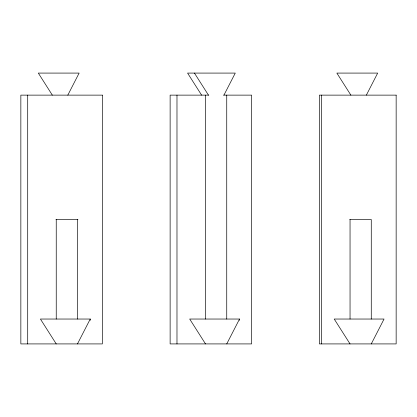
<?xml version="1.0" encoding="UTF-8"?>
<svg xmlns="http://www.w3.org/2000/svg" width="417" height="417" viewBox="0 0 417 417"><rect width="100%" height="100%" fill="white"/><g stroke="black" fill="none" stroke-linecap="round" stroke-linejoin="round"><path stroke-width="0.63" d="M67.809 95.128L79.136 73.084L38.312 73.084L52.328 95.128M77.463 343.916L90.244 319.036L40.413 319.036L56.238 343.916M223.939 95.128L235.266 73.084L187.582 73.084L201.604 95.128M226.739 343.916L239.52 319.036L189.688 319.036L205.508 343.916M366.361 95.128L377.682 73.084L336.858 73.084L350.874 95.128M371.271 343.916L384.052 319.036L334.22 319.036L350.045 343.916M208.781 95.128L170.126 95.128L170.126 343.916L251.618 343.916L251.618 95.128L223.522 95.128M55.946 219.519L77.948 219.519M349.754 219.519L371.271 219.519L371.271 319.036M194.437 73.084L208.458 95.128M350.045 219.519L350.045 319.036M321.512 95.128L321.512 343.916M239.52 319.036L239.52 320.313M226.739 95.128L226.739 319.036M205.508 95.128L205.508 319.036M176.98 95.128L176.98 343.916M90.244 319.036L90.244 320.313M77.463 219.519L77.463 319.036M56.238 219.519L56.238 319.036M27.704 95.128L27.704 343.916M102.342 95.128L20.85 95.128L20.85 343.916L102.342 343.916L102.342 95.128M396.15 95.128L319.396 95.128L319.396 343.916L396.15 343.916L396.15 95.128"/></g></svg>
